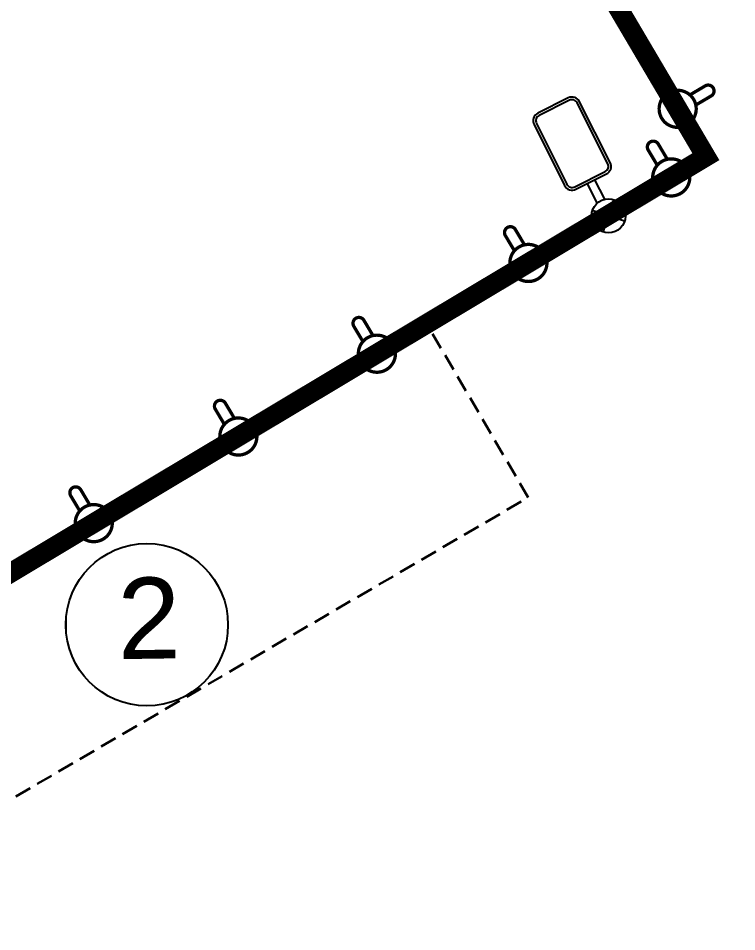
# Model space of a CAD drawing. Header units: inches. Extents: x 245672 to 1592568, y 1207716 to 2415717.
# Drawn here: x 612662.11 to 612673.01, y 1207755.32 to 1207769.18 of the extents above; entities that cross this region are included whole.
import ezdxf
from ezdxf.enums import TextEntityAlignment as Align

# ---------------------------------------------------------------- set-up
doc = ezdxf.new("R2010")
doc.units = ezdxf.units.IN
doc.header["$MEASUREMENT"] = 0
doc.set_wipeout_variables(frame=1)
for name, pattern in [('$0$HIDDEN', [0.375, 0.25, -0.125]), ('DASHED', [0.75, 0.5, -0.25]), ('DIVIDE', [1.25, 0.5, -0.25, 0, -0.25, 0, -0.25])]:
    doc.linetypes.add(name, pattern=pattern)
for name, color, linetype in [('02-TEXT', 7, 'Continuous'), ('5L', 1, 'Continuous'), ('E-LIGHT', 160, 'Continuous'), ('TT.TAD - LANDMARK', 6, 'Continuous')]:
    doc.layers.add(name, color=color, linetype=linetype)
doc.styles.add('arial', font='arial.ttf')

# ---------------------------------------------------------------- blocks, each defined once
blk = doc.blocks.new('TEN HANG MUC')
at = {"color": 6}
blk.add_wipeout([(2345, 1911), (1660, 2528), (786, 2917), (19, 3016), (-923, 2865), (-1651, 2509), (-2252, 1976), (-2569, 1533), (-2837, 936), (-2949, 453), (-2970, -243), (-2929, -539), (-2770, -1090), (-2597, -1452), (-2206, -1997), (-1798, -2371), (-1275, -2690), (-877, -2847), (-443, -2948), (19, -2984), (679, -2910), (1121, -2774), (1620, -2521), (2070, -2173), (2418, -1785), (2615, -1487), (2815, -1069), (2950, -625), (3019, 16), (2939, 706), (2780, 1190), (2523, 1668)], dxfattribs=at).dxf.layer = '02-TEXT'
at = {"layer": '02-TEXT', "color": 6}
blk.add_circle((19, 16), 3000, dxfattribs=at)
at = {"layer": '02-TEXT', "color": 6, "linetype": 'Continuous', "style": 'arial'}
blk.add_attdef('A', text='', height=3000, dxfattribs=at).set_placement((100, -1243), align=Align.CENTER)
blk = doc.blocks.new('KHOI XD1')
at = {"layer": 'TT.TAD - LANDMARK', "linetype": 'Continuous', "xscale": 0.0004103999999999999, "yscale": 0.0004103999999999999, "zscale": 0.0004103999999999999, "rotation": 0.8617172174704556}
blk.add_blockref('TEN HANG MUC', (614091.871, 1204767.861, 98), dxfattribs=at).add_auto_attribs({'A': '2'})
blk = doc.blocks.new('ĐÈN 1 PHÍA')
at = {"color": 1, "const_width": 0.1}
blk.add_lwpolyline([(-0.175, 0.535), (-0.175, 1.074, -1), (0.18, 1.074), (0.18, 0.533)], format="xyb", dxfattribs=at)
blk.add_lwpolyline([(0.267, -0.495, 8.419148), (0.012, -0.562, 0.118777)], format="xyb", close=True, dxfattribs=at)
blk = doc.blocks.new('s250')
at = {"layer": 'E-LIGHT', "color": 10}
for p, q in [((-0.707, 0.707), (0.707, -0.707)), ((-0.707, -0.707), (0.707, 0.707)), ((0.969, 0.248), (2.26, 0.248)), ((0.969, -0.248), (2.26, -0.248))]:
    blk.add_line(p, q, dxfattribs=at)
for points in [[(7.26, -1), (7.26, 1, 0.414214), (6.76, 1.5), (2.76, 1.5, 0.414214), (2.26, 1), (2.26, -1, 0.414214), (2.76, -1.5), (6.76, -1.5, 0.414214)], [(7.102, -1), (7.102, 1, 0.414214), (6.76, 1.342), (2.76, 1.342, 0.414214), (2.417, 1), (2.417, -1, 0.414214), (2.76, -1.342), (6.76, -1.342, 0.414214)]]:
    blk.add_lwpolyline(points, format="xyb", close=True, dxfattribs=at)
blk.add_circle((0, 0), 1, dxfattribs=at)
blk = doc.blocks.new('HTCT CHIEU SANG')
at = {"color": 1, "linetype": 'DIVIDE', "ltscale": 2, "const_width": 0.3, "elevation": 0}
blk.add_lwpolyline([(613883.979, 1204776.942), (613906.453, 1204777.743), (613908.417, 1204731.27), (613899.463, 1204724.675), (613879.266, 1204728.23), (613859.678, 1204735.403), (613831.772, 1204745.554), (613813.696, 1204752.136), (613802.702, 1204759.136), (613817.219, 1204816.854), (613824.438, 1204836.818), (613848.48, 1204932.994), (613851.588, 1204938.435), (613876.897, 1204939.284), (613882.548, 1204939.346), (613890.73, 1204935.123), (613894.903, 1204835.118), (613895.836, 1204822.402), (613903.527, 1204795.547)], dxfattribs=at)
at = {"xscale": 0.4999999999999998, "yscale": 0.4999999999999998, "zscale": 0.4999999999999998}
for p, rotation in [((613905.61, 1204777.713, 0), 2.033869359119873), ((613906.479, 1204777.131, 0), 92.29310606412865), ((613906.586, 1204774.607, 0), 92.29310606412865), ((613906.7, 1204771.93, 0), 92.29310606412865), ((613906.802, 1204769.483, 0), 92.29310606412865), ((613906.911, 1204766.928, 0), 92.29310606412865)]:
    blk.add_blockref('ĐÈN 1 PHÍA', p, dxfattribs=dict(at, rotation=rotation))
at = {"layer": 'E-LIGHT', "color": 10, "linetype": 'DASHED', "ltscale": 5, "xscale": 0.2582360392576085, "yscale": 0.2582360392576085, "zscale": 0.2582360392576085, "rotation": 178.1670830562977}
blk.add_blockref('s250', (613906.538, 1204776.015, 0), dxfattribs=at)

msp = doc.modelspace()

# ---------------------------------------------------------------- block references
msp.add_blockref('KHOI XD1', (-1427.8196, 2992.112))

# ---------------------------------------------------------------- next in the draw order: block references
at = {"rotation": 298.4891828750128}
msp.add_blockref('HTCT CHIEU SANG', (-739044.2504, 1172663.5201, 0), dxfattribs=at)

# ---------------------------------------------------------------- next in the draw order: linework, layer by layer
at = {"layer": '5L', "color": 7, "linetype": '$0$HIDDEN', "lineweight": 30, "true_color": 0xffffff, "elevation": 97.9998}
msp.add_lwpolyline([(612657.9698, 1207758.4505), (612659.4817, 1207755.8608), (612669.8448, 1207761.911), (612668.3323, 1207764.5018), (612657.9691, 1207758.4516)], dxfattribs=at)

doc.saveas('drawing.dxf')
